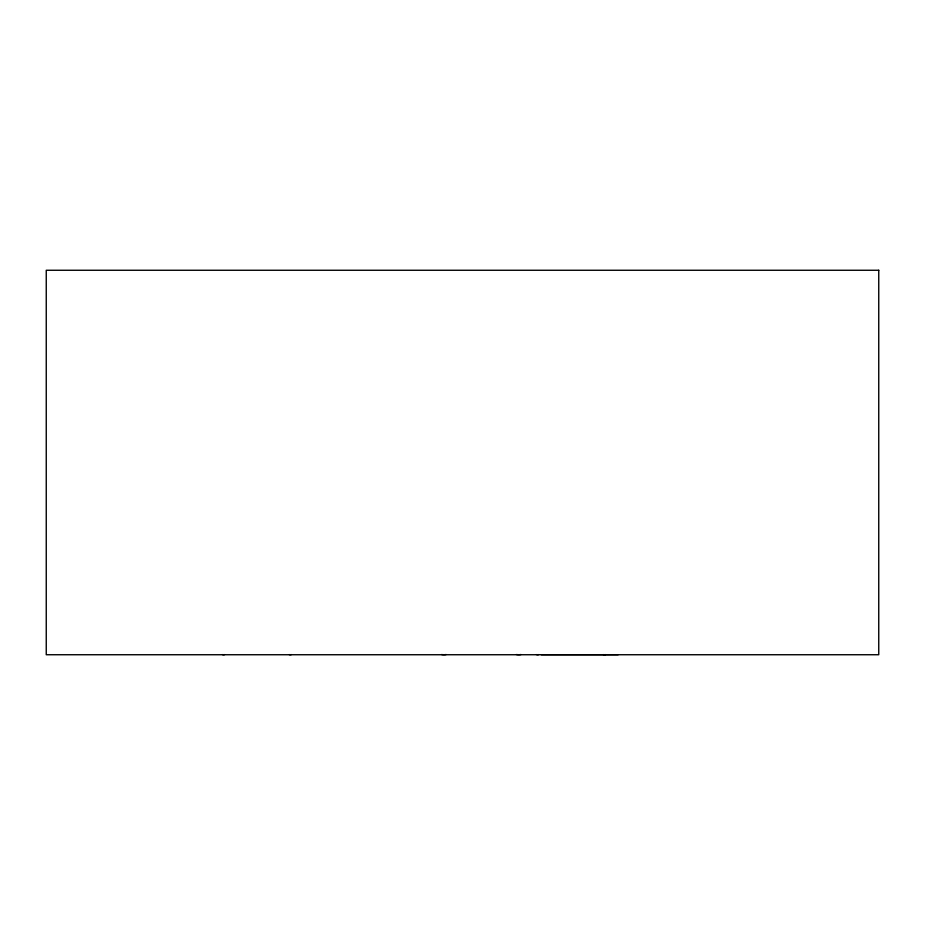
<?xml version="1.0" encoding="UTF-8"?>
<svg xmlns="http://www.w3.org/2000/svg" width="925" height="925" viewBox="0 0 925 925"><rect width="100%" height="100%" fill="white"/><g stroke="black" fill="none" stroke-linecap="round" stroke-linejoin="round"><path stroke-width="1.39" d="M541.287 654.703L618.178 654.703M291.329 654.599A4.07 4.07 0 0 1 289.224 654.599M224.602 654.599A4.07 4.07 0 0 1 222.497 654.599M538.662 654.599A4.07 4.07 0 0 1 536.546 654.599M605.389 654.599A4.07 4.07 0 0 1 603.285 654.599M521.006 654.542A13.019 13.019 0 0 1 516.474 654.53M446.139 654.542A13.019 13.019 0 0 1 441.607 654.53M878.75 270.262L46.25 270.262L46.25 654.738L878.75 654.738L878.75 270.262"/></g></svg>
